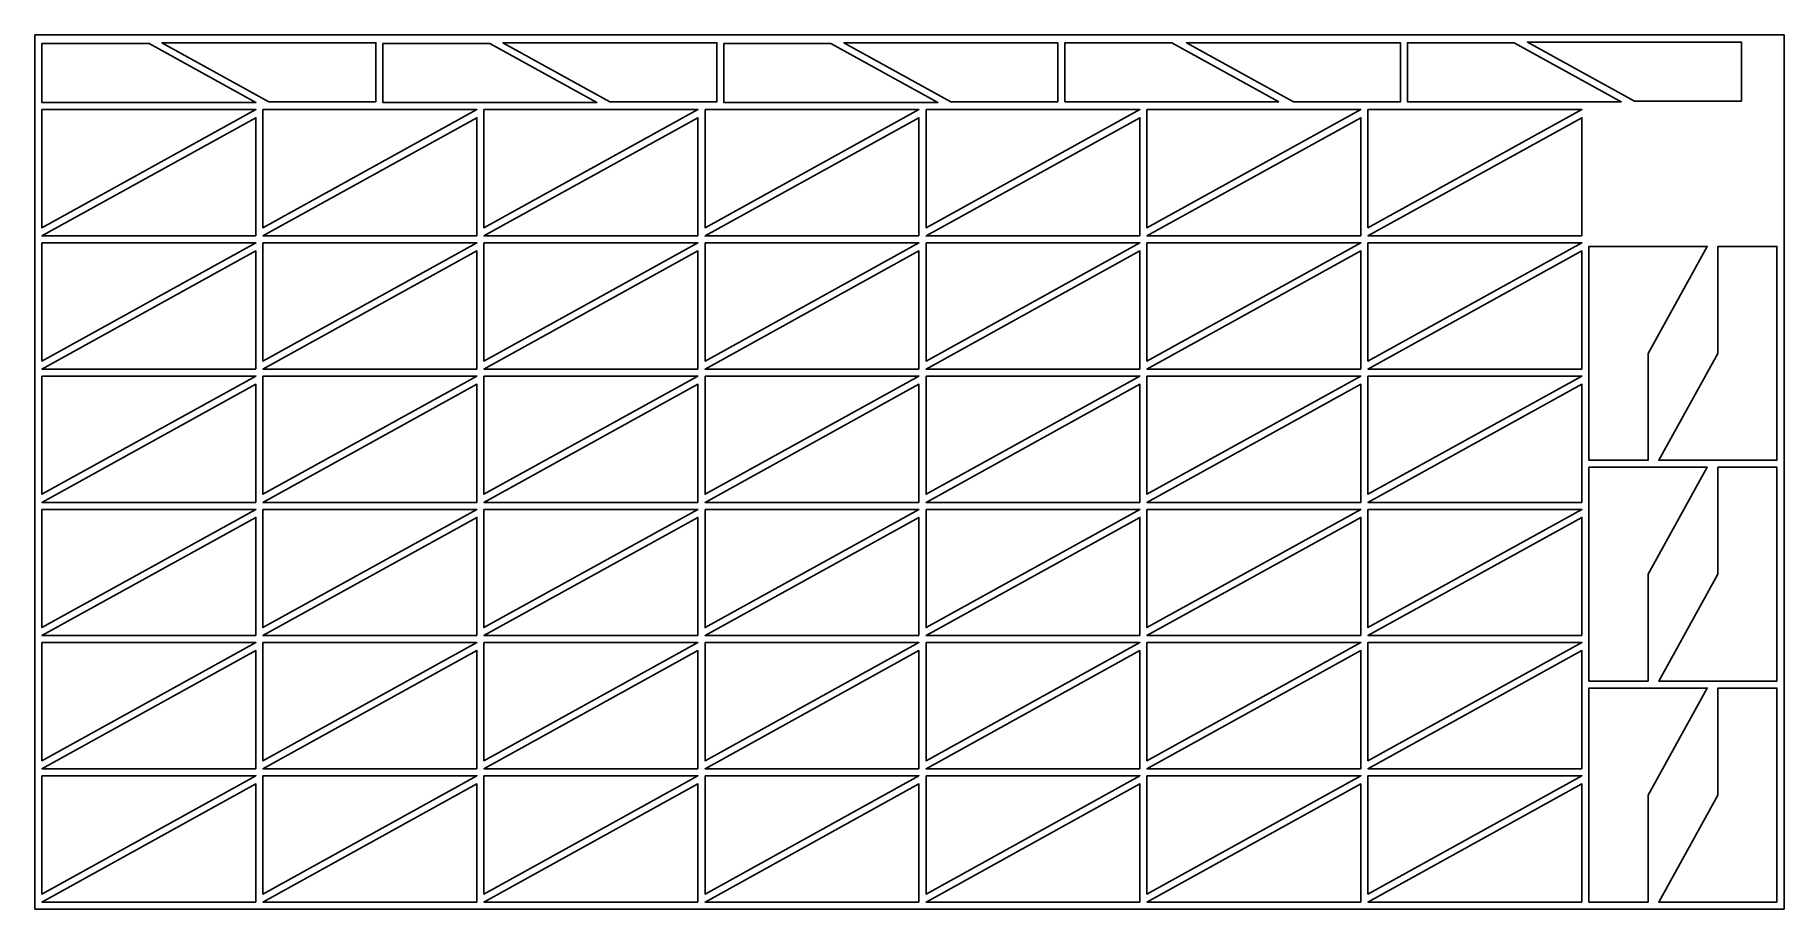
# Model space of a CAD drawing. Header units: metres. Extents: x 0 to 2500, y 0 to 1250.
import ezdxf

# ---------------------------------------------------------------- set-up
doc = ezdxf.new("R2010")
doc.units = ezdxf.units.M

msp = doc.modelspace()

# ---------------------------------------------------------------- linework, layer by layer
for points in [[(0, 0), (2500, 0), (2500, 1250), (0, 1250)], [(163, 1237.7), (10, 1237.7), (10, 1153.2), (315.9, 1153.2)], [(334.4, 1154.4), (487.3, 1154.4), (487.3, 1238.9), (181.5, 1238.9)], [(650.3, 1237.7), (497.4, 1237.7), (497.4, 1153.2), (803.2, 1153.2)], [(821.8, 1154.4), (974.7, 1154.4), (974.7, 1238.9), (668.9, 1238.9)], [(1137.7, 1237.7), (984.7, 1237.7), (984.7, 1153.2), (1290.6, 1153.2)], [(1309.1, 1154.4), (1462, 1154.4), (1462, 1238.9), (1156.2, 1238.9)], [(1625, 1238.9), (1472.1, 1238.9), (1472.1, 1154.4), (1777.9, 1154.4)], [(1798.7, 1154.4), (1951.6, 1154.4), (1951.6, 1238.9), (1645.7, 1238.9)], [(2114.5, 1238.9), (1961.6, 1238.9), (1961.6, 1154.4), (2267.4, 1154.4)], [(2286.3, 1155.4), (2439.2, 1155.4), (2439.2, 1239.9), (2133.3, 1239.9)], [(10, 1143.2), (10, 974.2), (315.9, 1143.2)], [(315.9, 962.7), (315.9, 1131.7), (10, 962.7)], [(325.9, 1143.2), (325.9, 974.2), (631.8, 1143.2)], [(631.8, 962.7), (631.8, 1131.7), (325.9, 962.7)], [(641.8, 1143.2), (641.8, 974.2), (947.6, 1143.2)], [(947.6, 962.7), (947.6, 1131.7), (641.8, 962.7)], [(957.7, 1143.2), (957.7, 974.2), (1263.5, 1143.2)], [(1263.5, 962.7), (1263.5, 1131.7), (957.7, 962.7)], [(1273.6, 1143.2), (1273.6, 974.2), (1579.4, 1143.2)], [(1579.4, 962.7), (1579.4, 1131.7), (1273.6, 962.7)], [(1589.4, 1143.2), (1589.4, 974.2), (1895.3, 1143.2)], [(1895.3, 962.7), (1895.3, 1131.7), (1589.4, 962.7)], [(1905.3, 1143.2), (1905.3, 974.2), (2211.2, 1143.2)], [(2211.2, 962.7), (2211.2, 1131.7), (1905.3, 962.7)], [(10, 952.6), (10, 783.6), (315.9, 952.6)], [(325.9, 952.6), (325.9, 783.6), (631.8, 952.6)], [(641.8, 952.6), (641.8, 783.6), (947.6, 952.6)], [(957.7, 952.6), (957.7, 783.6), (1263.5, 952.6)], [(1273.6, 952.6), (1273.6, 783.6), (1579.4, 952.6)], [(1589.4, 952.6), (1589.4, 783.6), (1895.3, 952.6)], [(1905.3, 952.6), (1905.3, 783.6), (2211.2, 952.6)], [(315.9, 772.2), (315.9, 941.2), (10, 772.2)], [(631.8, 772.2), (631.8, 941.2), (325.9, 772.2)], [(947.6, 772.2), (947.6, 941.2), (641.8, 772.2)], [(1263.5, 772.2), (1263.5, 941.2), (957.7, 772.2)], [(1579.4, 772.2), (1579.4, 941.2), (1273.6, 772.2)], [(1895.3, 772.2), (1895.3, 941.2), (1589.4, 772.2)], [(2211.2, 772.2), (2211.2, 941.2), (1905.3, 772.2)], [(2305.7, 794.7), (2390.2, 947.6), (2221.2, 947.6), (2221.2, 641.8), (2305.7, 641.8)], [(2405.4, 794.7), (2321, 641.8), (2489.9, 641.8), (2489.9, 947.6), (2405.4, 947.6)], [(10, 762.1), (10, 593.1), (315.9, 762.1)], [(315.9, 581.6), (315.9, 750.6), (10, 581.6)], [(325.9, 762.1), (325.9, 593.1), (631.8, 762.1)], [(631.8, 581.6), (631.8, 750.6), (325.9, 581.6)], [(641.8, 762.1), (641.8, 593.1), (947.6, 762.1)], [(947.6, 581.6), (947.6, 750.6), (641.8, 581.6)], [(957.7, 762.1), (957.7, 593.1), (1263.5, 762.1)], [(1263.5, 581.6), (1263.5, 750.6), (957.7, 581.6)], [(1273.6, 762.1), (1273.6, 593.1), (1579.4, 762.1)], [(1579.4, 581.6), (1579.4, 750.6), (1273.6, 581.6)], [(1589.4, 762.1), (1589.4, 593.1), (1895.3, 762.1)], [(1895.3, 581.6), (1895.3, 750.6), (1589.4, 581.6)], [(1905.3, 762.1), (1905.3, 593.1), (2211.2, 762.1)], [(2211.2, 581.6), (2211.2, 750.6), (1905.3, 581.6)], [(2305.7, 478.9), (2390.2, 631.8), (2221.2, 631.8), (2221.2, 325.9), (2305.7, 325.9)], [(2405.4, 478.8), (2321, 325.9), (2489.9, 325.9), (2489.9, 631.8), (2405.4, 631.8)], [(10, 571.6), (10, 402.6), (315.9, 571.6)], [(315.9, 391.1), (315.9, 560.1), (10, 391.1)], [(325.9, 571.6), (325.9, 402.6), (631.8, 571.6)], [(631.8, 391.1), (631.8, 560.1), (325.9, 391.1)], [(641.8, 571.6), (641.8, 402.6), (947.6, 571.6)], [(947.6, 391.1), (947.6, 560.1), (641.8, 391.1)], [(957.7, 571.6), (957.7, 402.6), (1263.5, 571.6)], [(1263.5, 391.1), (1263.5, 560.1), (957.7, 391.1)], [(1273.6, 571.6), (1273.6, 402.6), (1579.4, 571.6)], [(1579.4, 391.1), (1579.4, 560.1), (1273.6, 391.1)], [(1589.4, 571.6), (1589.4, 402.6), (1895.3, 571.6)], [(1895.3, 391.1), (1895.3, 560.1), (1589.4, 391.1)], [(1905.3, 571.6), (1905.3, 402.6), (2211.2, 571.6)], [(2211.2, 391.1), (2211.2, 560.1), (1905.3, 391.1)], [(10, 381.1), (10, 212.1), (315.9, 381.1)], [(325.9, 381.1), (325.9, 212.1), (631.8, 381.1)], [(641.8, 381.1), (641.8, 212.1), (947.6, 381.1)], [(957.7, 381.1), (957.7, 212.1), (1263.5, 381.1)], [(1273.6, 381.1), (1273.6, 212.1), (1579.4, 381.1)], [(1589.4, 381.1), (1589.4, 212.1), (1895.3, 381.1)], [(1905.3, 381.1), (1905.3, 212.1), (2211.2, 381.1)], [(315.9, 200.6), (315.9, 369.6), (10, 200.6)], [(631.8, 200.6), (631.8, 369.6), (325.9, 200.6)], [(947.6, 200.6), (947.6, 369.6), (641.8, 200.6)], [(1263.5, 200.6), (1263.5, 369.6), (957.7, 200.6)], [(1579.4, 200.6), (1579.4, 369.6), (1273.6, 200.6)], [(1895.3, 200.6), (1895.3, 369.6), (1589.4, 200.6)], [(2211.2, 200.6), (2211.2, 369.6), (1905.3, 200.6)], [(2305.7, 163), (2390.2, 315.9), (2221.2, 315.9), (2221.2, 10), (2305.7, 10)], [(2405.4, 163), (2321, 10), (2489.9, 10), (2489.9, 315.9), (2405.4, 315.9)], [(10, 190.5), (10, 21.5), (315.9, 190.5)], [(315.9, 10), (315.9, 179), (10, 10)], [(325.9, 190.5), (325.9, 21.5), (631.8, 190.5)], [(631.8, 10), (631.8, 179), (325.9, 10)], [(641.8, 190.5), (641.8, 21.5), (947.6, 190.5)], [(947.6, 10), (947.6, 179), (641.8, 10)], [(957.7, 190.5), (957.7, 21.5), (1263.5, 190.5)], [(1263.5, 10), (1263.5, 179), (957.7, 10)], [(1273.6, 190.5), (1273.6, 21.5), (1579.4, 190.5)], [(1579.4, 10), (1579.4, 179), (1273.6, 10)], [(1589.4, 190.5), (1589.4, 21.5), (1895.3, 190.5)], [(1895.3, 10), (1895.3, 179), (1589.4, 10)], [(1905.3, 190.5), (1905.3, 21.5), (2211.2, 190.5)], [(2211.2, 10), (2211.2, 179), (1905.3, 10)]]:
    msp.add_lwpolyline(points, close=True)

doc.saveas('drawing.dxf')
